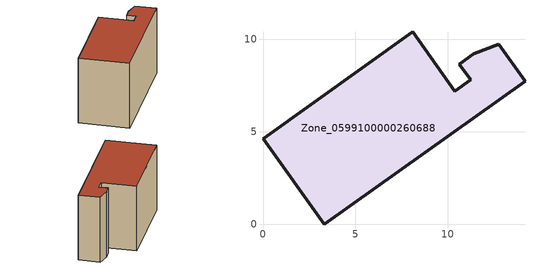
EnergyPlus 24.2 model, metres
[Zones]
Zone_0599100000260688
 floor ground (C_G): 11.41,9.21 12.77,9.73 14.18,7.74 3.32,0 0,4.63 8.1,10.4 10.39,7.19 11.24,7.8 10.63,8.66 z0
 wall outside (C_F): 3.32,0 14.18,7.74 12.77,9.73 11.41,9.21 10.63,8.66 11.24,7.8 10.39,7.19 8.1,10.4 0,4.63 3.32,0 z0:7.88
 roof outside (C_R): 12.77,9.73 11.41,9.21 10.63,8.66 11.24,7.8 10.39,7.19 8.1,10.4 0,4.63 3.32,0 14.18,7.74 z7.88
[BUILDING]
Pand.0599100000260688: North Axis=0; Terrain=City; Loads Convergence Tolerance Value=0.04; Temperature Convergence Tolerance Value=0.4; Solar Distribution=FullExterior; Maximum Number of Warmup Days=25; Minimum Number of Warmup Days=1
[Site:Location]
Rotterdam.The.Hague.AP_ZH_NLD Design_Conditions: Latitude=51.96; Longitude=4.45; Time Zone=1; Elevation=-4.5
[SITE:GROUNDTEMPERATURE:BUILDINGSURFACE]
18, 18, 18, 18, 18, 18, 18, 18, 18, 18, 18, 18
[MATERIAL] Thermal Absorptance=0.9; Solar Absorptance=0.7; Visible Absorptance=0.7
Name | Roughness | Thickness | Conductivity | Density | Specific Heat
G.TI.1975-1991 | MediumSmooth | 0.15 | 0.288461 | 540 | 1210
F.TI.1975-1991 | Rough | 0.3 | 0.230769 | 1920 | 840
R.TI.1975-1991 | MediumRough | 0.2 | 0.153846 | 1500 | 1000
[CONSTRUCTION]
C_G: G.TI.1975-1991
C_F: F.TI.1975-1991
C_R: R.TI.1975-1991
[ZONE]
Zone_0599100000260688: Type=1; Multiplier=1; Ceiling Height=Autocalculate; Volume=Autocalculate; Floor Area=autocalculate; Part of Total Floor Area=Yes
[ZONEINFILTRATION:DESIGNFLOWRATE]
Infil_Zone_0599100000260688: Zone or ZoneList or Space or SpaceList=Zone_0599100000260688; Schedule=AlwaysOn; Design Flow Rate Calculation Method=Flow/Area; Flow Rate per Floor Area=0.003; Constant Term Coefficient=1; Temperature Term Coefficient=0; Velocity Term Coefficient=0; Velocity Squared Term Coefficient=0
[HVACTEMPLATE:ZONE:IDEALLOADSAIRSYSTEM]
Zone_0599100000260688: Maximum Heating Supply Air Temperature=50; Minimum Cooling Supply Air Temperature=13; Maximum Heating Supply Air Humidity Ratio=0.0156; Minimum Cooling Supply Air Humidity Ratio=0.0077; Heating Limit=NoLimit; Cooling Limit=NoLimit; Dehumidification Control Type=ConstantSensibleHeatRatio; Cooling Sensible Heat Ratio=0.7; Dehumidification Setpoint=60; Humidification Control Type=None; Humidification Setpoint=30; Outdoor Air Method=None; Outdoor Air Flow Rate per Person=0.00944; Outdoor Air Flow Rate per Zone Floor Area=0; Outdoor Air Flow Rate per Zone=0; Demand Controlled Ventilation Type=None; Outdoor Air Economizer Type=NoEconomizer; Heat Recovery Type=None; Sensible Heat Recovery Effectiveness=0.7; Latent Heat Recovery Effectiveness=0.65
[ZONECONTROL:THERMOSTAT]
ThermostatControl_Zone_0599100000260688: Zone or ZoneList=Zone_0599100000260688; Control Type Schedule=DualSetpointControlType; Control 1=Thermostat_Zone_0599100000260688; Temperature Difference Between Cutout And Setpoint=0
[THERMOSTATSETPOINT:DUALSETPOINT]
Thermostat_Zone_0599100000260688: Heating Setpoint Temperature Schedule=HeatingSetpoint_Zone_0599100000260688; Cooling Setpoint Temperature Schedule=CoolingSetpoint_Zone_0599100000260688
[SCHEDULE:COMPACT]
HeatingSetpoint_Zone_0599100000260688: Through: 12/31, For: AllDays, Until: 24:00, 21
CoolingSetpoint_Zone_0599100000260688: Through: 12/31, For: AllDays, Until: 24:00, 24
DualSetpointControlType: Through: 12/31, For: AllDays, Until: 24:00, 4
AlwaysOn: Through: 12/31, For: AllDays, Until: 24:00, 1
